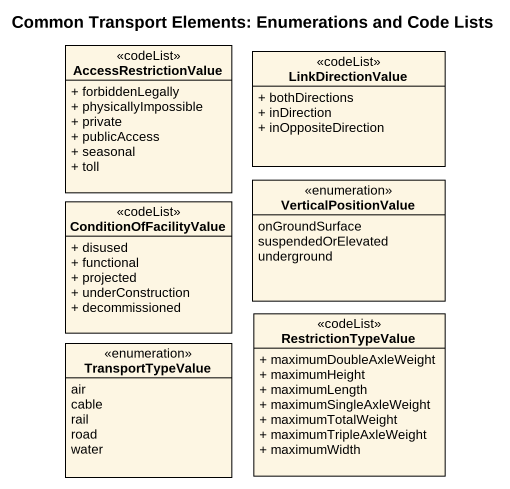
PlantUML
@startuml
title Common Transport Elements: Enumerations and Code Lists
hide circle
hide empty members
skinparam classAttributeIconSize 0
class AccessRestrictionValue <<codeList>> {
  + forbiddenLegally
  + physicallyImpossible
  + private
  + publicAccess
  + seasonal
  + toll
}
class LinkDirectionValue <<codeList>> {
  + bothDirections
  + inDirection
  + inOppositeDirection
}
enum VerticalPositionValue {
  onGroundSurface
  suspendedOrElevated
  underground
}
class ConditionOfFacilityValue <<codeList>> {
  + disused
  + functional
  + projected
  + underConstruction
  + decommissioned
}
enum TransportTypeValue {
  air
  cable
  rail
  road
  water
}
class RestrictionTypeValue <<codeList>> {
  + maximumDoubleAxleWeight
  + maximumHeight
  + maximumLength
  + maximumSingleAxleWeight
  + maximumTotalWeight
  + maximumTripleAxleWeight
  + maximumWidth
}
@enduml
